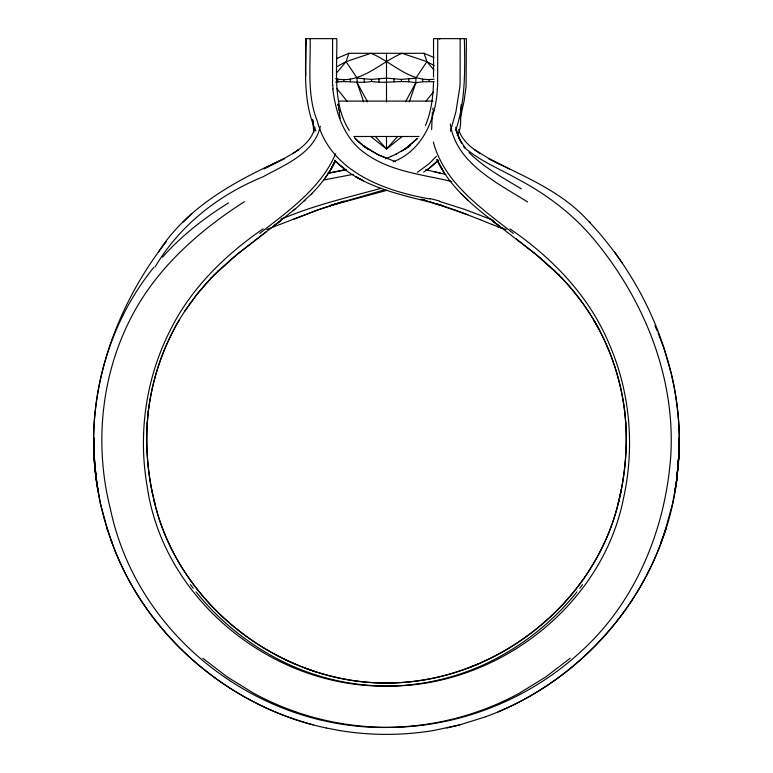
<?xml version="1.0" encoding="UTF-8"?>
<svg xmlns="http://www.w3.org/2000/svg" width="773" height="773" viewBox="0 0 773 773"><rect width="100%" height="100%" fill="white"/><g stroke="black" fill="none" stroke-linecap="round" stroke-linejoin="round"><path stroke-width="1.16" d="M464.37 38.65C464.998 69.454 465.713 101.147 455.587 130.714M461.259 104.49C459.423 114.278 462.863 127.101 457.191 135.41M679.167 452.079L679.177 450.707L676.955 478.255L679.167 452.079L679.293 437.624M679.303 438.784L679.119 453.2L676.819 479.308L679.177 450.707M433.508 82.373C433.073 97.002 431.199 111.892 425.488 125.468M147.276 422.696C145.807 445.422 147.44 468.303 151.866 490.623L151.701 489.898L154.329 501.6L154.156 500.885C178.37 605.752 281.575 684.578 388.742 682.984C493.812 682.385 593.973 605.046 618.468 502.392L618.294 503.097L621.019 491.261L620.854 491.995C626.12 466.138 627.666 439.479 624.884 413.217L624.951 413.826C621.337 380.934 610.728 348.855 593.964 320.322L599.133 329.578M678.385 464.863L679.138 451.828L676.819 479.308M147.208 423.372L148.348 411.11L148.29 411.709C152.107 379.746 162.523 348.613 178.756 320.805L178.592 321.085C188.477 304.388 200.449 288.967 214.024 275.12M437.334 89.079C435.73 118.704 422.792 150.387 393.206 161.828M432.397 111.998L431.624 129.478M674.964 491.242L677.177 476.806L672.79 502.672L665.253 530.433M674.781 492.256L677.042 477.859C664.587 585.277 586.823 680.259 485.541 716.793M151.972 491.213L154.706 503.126L154.542 502.421C179.896 608.95 286.88 687.999 395.95 682.801C499.02 678.858 595.606 601.742 618.902 500.662L618.729 501.377C624.98 475.646 627.434 448.978 625.715 422.541M432.754 109.834L433.112 107.978M320.322 126.26C314.389 153.267 284.754 164.794 263.023 176.804C218.74 194.796 179.751 225.31 155.218 266.753M618.729 501.377L621.357 489.638L621.183 490.372M460.244 118.578L464.061 101.205L466.08 86.557L466.37 38.65L433.537 38.65L433.527 77.039M314.911 127.265C312.456 139.092 302.62 147.334 292.899 153.508L298.629 149.624L298.098 149.991M336.835 72.652L346.062 61.656L348.894 53.298L424.106 53.298L433.914 57.482M409.313 101.891L415.855 82.759L415.855 78.141L426.938 61.656L424.106 53.298M450.437 131.294L455.944 111.641L459.78 87.281A85.745 75 90 0 0 460.099 81.812L460.167 38.65M660.944 542.936L661.417 541.593M661.727 540.733C634.527 617.55 572.803 680.24 498.083 711.865M335.656 153.682C320.795 188.361 288.503 210.884 259.728 233.407M335.366 160.465C329.829 173.123 321.104 184.08 311.519 193.926M325.249 177.945L330.883 169.355L335.308 160.591M330.883 169.355L335.395 160.417M332.119 167.432L334.922 162.05M405.496 101.823L415.855 82.759L422.676 81.764L434.184 81.716M179.017 320.37L179.181 320.08C162.282 348.768 151.605 381.06 148.01 414.164L148.078 413.545C145.353 439.692 146.899 466.206 152.136 491.947M332.274 167.181L328.911 172.727M184.786 311.132L197.134 294.136L211.068 278.174L210.469 278.773L218.633 270.55L217.967 271.217L233.407 257.37L265.796 232.084M293.518 153.093L282.647 159.441L263.825 168.872L284.242 158.639C236.586 180.389 188.081 205.947 158.852 251.389L158.571 251.776C111.505 316.746 84.769 398.839 96.181 479.26L93.862 451.809L96.181 479.26M579.76 588.282L582.494 584.63M158.571 251.776L166.553 241.205M154.011 267.158C111.805 318.94 91.04 386.703 93.881 453.191L93.697 438.774M425.817 101.379L433.305 92.074M576.967 591.905C552.792 622.043 521.717 646.566 486.864 663.244A238.625 238.548 16.1 0 1 412.231 684.588A234.606 234.47 8.1 0 1 373.494 685.815C264.511 681.168 162.62 595.558 147.131 486.14C138.077 434.271 145.691 379.659 169.142 332.467C189.646 289.624 224.363 255.563 263.062 228.866M371.117 136.763L386.5 149.025L397.37 136.763M436.455 156.281L428.928 163.837L417.41 172.34M162.514 257.148C181.52 235.726 204.265 217.976 228.528 202.903M417.362 138.454L405.274 148.928L410.511 145.131L405.274 148.928M417.633 138.386L405.361 148.86L410.318 145.285L409.816 145.643M438.426 160.195L431.45 166.562L423.672 172.118M437.605 160.977L427.237 169.886M191.723 213.715L183.104 222.131M271.932 227.436L296.658 207.792L312.282 193.173M304.32 200.951L305.161 200.139M213.396 275.748L238.345 253.293L273.053 226.576M293.228 210.643L294.928 209.212M570.223 658.21L545.844 676.887L519.591 693.081A277.903 277.855 -1.2 0 1 477.299 711.807A282.048 281.932 -6.3 0 1 401.844 726.833C267.748 736.283 138.174 641.445 110.452 509.165C94.316 445.866 100.741 376.76 130.647 318.457C155.75 269.043 198.255 231.195 244.374 201.724M375.63 136.763L386.5 149.025L401.883 136.763M281.13 220.363L272.937 226.634L280.116 221.155M406.144 148.3L396.134 154.117M401.148 151.421L405.883 148.474M335.569 78.711C361.078 84.392 380.123 62.429 402.057 53.298L426.938 61.656L434.3 65.637M336.593 66.778L346.062 61.656L370.943 53.298C391.998 61.83 409.903 82.759 434.184 79.146M390.877 156.59L396.462 153.914M282.01 218.691L283.527 218.034M336.931 58.4L348.894 53.298M385.427 158.842L391.235 156.378M384.983 189.685L330.187 205.57L344.323 201.164L318.022 209.841L266.791 229.465M280.908 219.387C313.075 205.376 347.357 197.646 381.031 188.303M467.597 668.259L478.323 663.959M293.035 219.474L317.925 209.908L337.134 203.599L329.897 205.811L386.954 190.303M485.289 716.88L459.819 724.871L446.717 728.002M459.635 724.919L433.469 730.524M346.449 169.519L327.53 173.374M346.198 169.616L328.467 173.181M353.3 174.34L324.138 179.877M335.569 82.16C347.599 80.421 359.513 83.735 371.552 81.436C386.326 83.948 401.1 79.687 415.855 82.759M433.353 730.543C402.385 735.654 370.615 735.654 339.647 730.543M346.062 61.656L357.145 78.141L371.552 79.406L386.5 78.141L401.448 79.406L415.855 78.141M305.808 44.873L305.779 38.65L336.777 38.65C337.376 69.328 332.206 103.505 349.241 130.473M338.41 101.099L432.899 101.099M353.899 136.502L419.101 136.502M326.428 728.031L339.531 730.524M426.754 169.954L445.818 174.466M425.604 169.712L427.711 170.205M434.117 171.683L440.475 173.181M451.819 181.539C422.396 174.408 390.423 171.722 365.223 153.305C344.304 138.918 335.772 113.216 332.825 89.079M430.097 198.999C384.123 190.999 330.525 171.529 317.336 121.274C306.726 94.799 310.727 66.314 310.157 38.65M326.274 728.002C229.446 707.411 144.976 634.971 111.573 541.544M423.923 199.917L427.401 200.883M439.644 201.482L464.66 209.377L493.387 220.363M420.976 199.096L424.396 200.062M313.162 724.861C221.561 700.734 142.986 630.256 111.254 540.694M497.677 226.673L506.18 229.533M428.967 201.357L467.771 214.749M395.37 161.615L378.847 155.093L362.798 145.421L368.383 149.373L362.798 145.421M305.654 668.345L316.563 672.095M503.03 228.537L491.947 224.45M497.58 226.586L503.233 228.605M480.091 219.638L455.036 209.985L435.856 203.637L443.084 205.869C405.603 194.931 363.262 189.559 334.535 160.311M479.927 219.58L492.082 224.479M386.858 158.504L376.895 154.107L367.136 148.474L358.614 141.836L354.459 137.555M489.309 218.43L490.836 219.078M284.358 659.234L294.899 664.055M500.431 164.601L488.594 158.542C520.258 174.804 554.212 188.11 580.465 212.971L581.18 213.619C643.793 275.864 682.53 364.315 679.119 453.2C680.192 426.706 677.592 400.095 671.476 374.306M509.378 168.968L490.179 159.354L474.293 149.566M363.271 180.824L355.677 176.602L362.344 180.312M521.379 188.883C503.213 177.964 484.207 167.702 469.066 152.619M527.601 201.966C497.377 182.93 456.205 163.393 450.301 124.038M479.328 152.996L479.946 153.412C470.902 147.566 461.655 140.135 458.66 129.333M345.57 169.625L334.564 160.388M509.938 228.866C551.99 257.612 588.881 295.682 608.834 343.164C630.14 391.553 634.952 446.639 623.531 498.179C603.114 602.264 504.16 681.129 399.506 685.815A234.606 234.461 -8 0 1 360.778 684.559A238.625 238.499 -9.6 0 1 286.145 663.215C251.273 646.595 220.218 622.023 196.033 591.905M499.445 226.199L534.858 253.467L559.072 275.217L558.435 274.57C572.223 288.561 584.378 304.147 594.389 321.046L594.224 320.766C610.361 348.42 620.767 379.35 624.642 411.13L624.584 410.531L625.782 423.208M513.272 233.407C481.859 208.526 444.127 183.075 433.392 142.106M515.746 238.548L539.573 257.351L554.676 270.869M501.213 227.542L492.971 221.223L500.199 226.74C475.83 208.034 450.05 188.129 436.9 159.499L441.779 168.997M202.777 658.21L227.156 676.887L253.409 693.081A277.903 277.855 1.1 0 0 295.701 711.807M358.643 141.846L363.3 145.778M463.558 146.744C479.163 160.649 498.933 168.504 516.953 178.66C545.883 193.878 572.6 213.715 593.596 238.925C643.455 298.668 675.322 376.18 670.829 454.804C665.891 527.746 636.479 600.872 581.818 650.702C525.65 703.121 447.954 731.702 371.156 726.852A282.048 281.981 4.8 0 1 295.692 711.827M589.606 221.88L590.185 222.44M461.056 193.501L468.303 200.603M553.999 270.202L562.048 278.27M355.319 138.454L359.068 142.222M561.44 277.652C573.808 290.629 584.775 304.929 593.964 320.322M426.938 61.656L433.856 69.899M336.709 88.344L347.183 101.379M190.506 584.63L193.24 588.282M465.307 148.329L458.94 138.125L456.679 131.845L461.858 143.536L458.814 137.797L455.732 127.313M614.545 251.94L622.12 262.839M438.281 162.059L444.05 172.514M440.803 167.065L443.857 172.224M357.145 78.141L357.145 82.759L367.504 101.823M654.973 325.781L657.176 330.931M658.055 332.989L664.036 348.681L671.186 373.224M315.906 131.004C302.591 101.872 305.808 69.628 305.944 38.65M98.2 492.188L95.949 477.811L100.403 503.571L107.737 530.413M93.833 452.07L93.707 437.615C93.349 468.728 97.9 499.909 107.457 529.524M107.254 529.022L112.046 542.888M357.145 82.759L363.687 101.891M106.964 528.133L111.737 542.047M312.514 119.593L313.5 122.868M338.371 107.978L338.912 110.355M339.241 111.998L340.178 118.433M98.026 491.174L94.528 463.752L96.036 478.216M313.848 132.444L312.601 119.496M337.656 105.167L337.559 104.481M93.823 450.698L94.644 465.172M332.545 85.117L332.583 38.65M305.779 38.65L305.808 75.938M439.731 38.65L439.731 39.162M437.731 38.65L437.644 83.851A81.049 65.434 -90 0 1 437.334 89.079M429.141 79.406L429.141 81.436M422.676 79.097L422.676 81.764M408.753 79.097L408.753 81.764M401.448 79.406L401.448 81.436M393.988 79.097L393.988 81.764M386.5 53.298L386.5 101.959M386.5 136.763L386.5 149.025M379.012 79.097L379.012 81.764M371.552 79.406L371.552 81.436M364.247 79.097L364.247 81.764M350.324 79.097L350.324 81.764M343.859 79.406L343.859 81.436M337.801 79.097L337.801 81.764M332.419 38.65L332.419 39.162M333.037 89.05A57.473 45.365 88.1 0 1 332.767 85.107M430.088 198.613A250.626 175.684 31.1 0 1 439.653 201.096M339.366 110.124A39.829 20.378 83.5 0 1 339.714 111.805M338.023 104.094A20.774 4.918 79.7 0 1 338.854 107.205M433.363 112.433A37.558 15.392 -84.8 0 1 433.692 110.394M666.026 528.143L661.253 542.086L666.026 528.143"/></g></svg>
